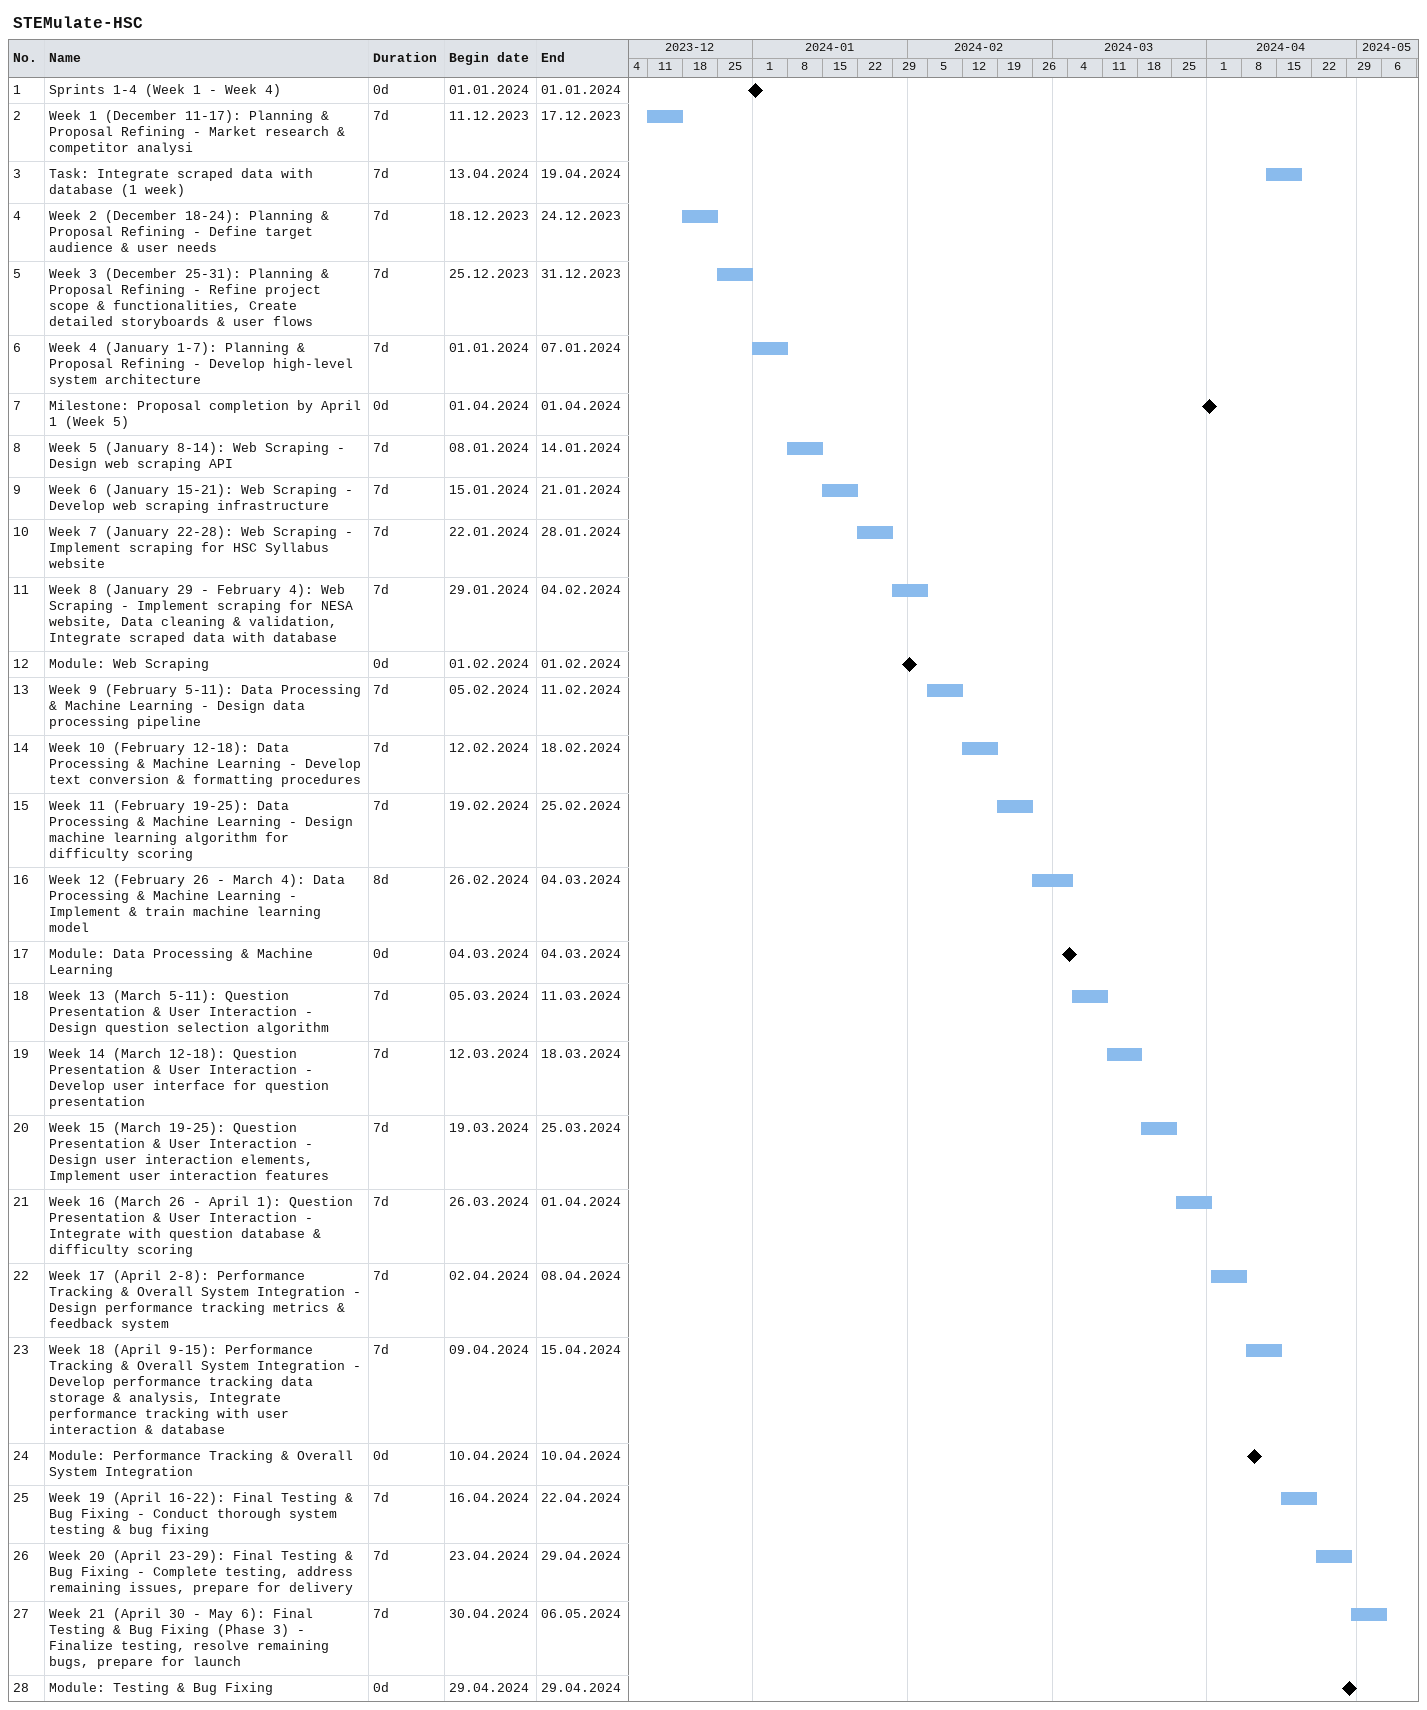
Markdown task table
STEMulate-HSC

| ID | Task | Duration | Start | Finish |
|---|---|---|---|---|
| 1 | Sprints 1-4 (Week 1 - Week 4) | 0d | 2024-01-01 | 2024-01-01 |
| 2 | Week 1 (December 11-17): Planning & Proposal Refining - Market research & competitor analysi | 7d | 2023-12-11 | 2023-12-17 |
| 3 | Task: Integrate scraped data with database (1 week) | 7d | 2024-04-13 | 2024-04-19 |
| 4 | Week 2 (December 18-24): Planning & Proposal Refining - Define target audience & user needs | 7d | 2023-12-18 | 2023-12-24 |
| 5 | Week 3 (December 25-31): Planning & Proposal Refining - Refine project scope & functionalities, Create detailed storyboards & user flows | 7d | 2023-12-25 | 2023-12-31 |
| 6 | Week 4 (January 1-7): Planning & Proposal Refining - Develop high-level system architecture | 7d | 2024-01-01 | 2024-01-07 |
| 7 | Milestone: Proposal completion by April 1 (Week 5) | 0d | 2024-04-01 | 2024-04-01 |
| 8 | Week 5 (January 8-14): Web Scraping - Design web scraping API | 7d | 2024-01-08 | 2024-01-14 |
| 9 | Week 6 (January 15-21): Web Scraping - Develop web scraping infrastructure | 7d | 2024-01-15 | 2024-01-21 |
| 10 | Week 7 (January 22-28): Web Scraping - Implement scraping for HSC Syllabus website | 7d | 2024-01-22 | 2024-01-28 |
| 11 | Week 8 (January 29 - February 4): Web Scraping - Implement scraping for NESA website, Data cleaning & validation, Integrate scraped data with database | 7d | 2024-01-29 | 2024-02-04 |
| 12 | Module: Web Scraping | 0d | 2024-02-01 | 2024-02-01 |
| 13 | Week 9 (February 5-11): Data Processing & Machine Learning - Design data processing pipeline | 7d | 2024-02-05 | 2024-02-11 |
| 14 | Week 10 (February 12-18): Data Processing & Machine Learning - Develop text conversion & formatting procedures | 7d | 2024-02-12 | 2024-02-18 |
| 15 | Week 11 (February 19-25): Data Processing & Machine Learning - Design machine learning algorithm for difficulty scoring | 7d | 2024-02-19 | 2024-02-25 |
| 16 | Week 12 (February 26 - March 4): Data Processing & Machine Learning - Implement & train machine learning model | 8d | 2024-02-26 | 2024-03-04 |
| 17 | Module: Data Processing & Machine Learning | 0d | 2024-03-04 | 2024-03-04 |
| 18 | Week 13 (March 5-11): Question Presentation & User Interaction - Design question selection algorithm | 7d | 2024-03-05 | 2024-03-11 |
| 19 | Week 14 (March 12-18): Question Presentation & User Interaction - Develop user interface for question presentation | 7d | 2024-03-12 | 2024-03-18 |
| 20 | Week 15 (March 19-25): Question Presentation & User Interaction - Design user interaction elements, Implement user interaction features | 7d | 2024-03-19 | 2024-03-25 |
| 21 | Week 16 (March 26 - April 1): Question Presentation & User Interaction - Integrate with question database & difficulty scoring | 7d | 2024-03-26 | 2024-04-01 |
| 22 | Week 17 (April 2-8): Performance Tracking & Overall System Integration - Design performance tracking metrics & feedback system | 7d | 2024-04-02 | 2024-04-08 |
| 23 | Week 18 (April 9-15): Performance Tracking & Overall System Integration - Develop performance tracking data storage & analysis, Integrate performance tracking with user interaction & database | 7d | 2024-04-09 | 2024-04-15 |
| 24 | Module: Performance Tracking & Overall System Integration | 0d | 2024-04-10 | 2024-04-10 |
| 25 | Week 19 (April 16-22): Final Testing & Bug Fixing - Conduct thorough system testing & bug fixing | 7d | 2024-04-16 | 2024-04-22 |
| 26 | Week 20 (April 23-29): Final Testing & Bug Fixing - Complete testing, address remaining issues, prepare for delivery | 7d | 2024-04-23 | 2024-04-29 |
| 27 | Week 21 (April 30 - May 6): Final Testing & Bug Fixing (Phase 3) - Finalize testing, resolve remaining bugs, prepare for launch | 7d | 2024-04-30 | 2024-05-06 |
| 28 | Module: Testing & Bug Fixing | 0d | 2024-04-29 | 2024-04-29 |
